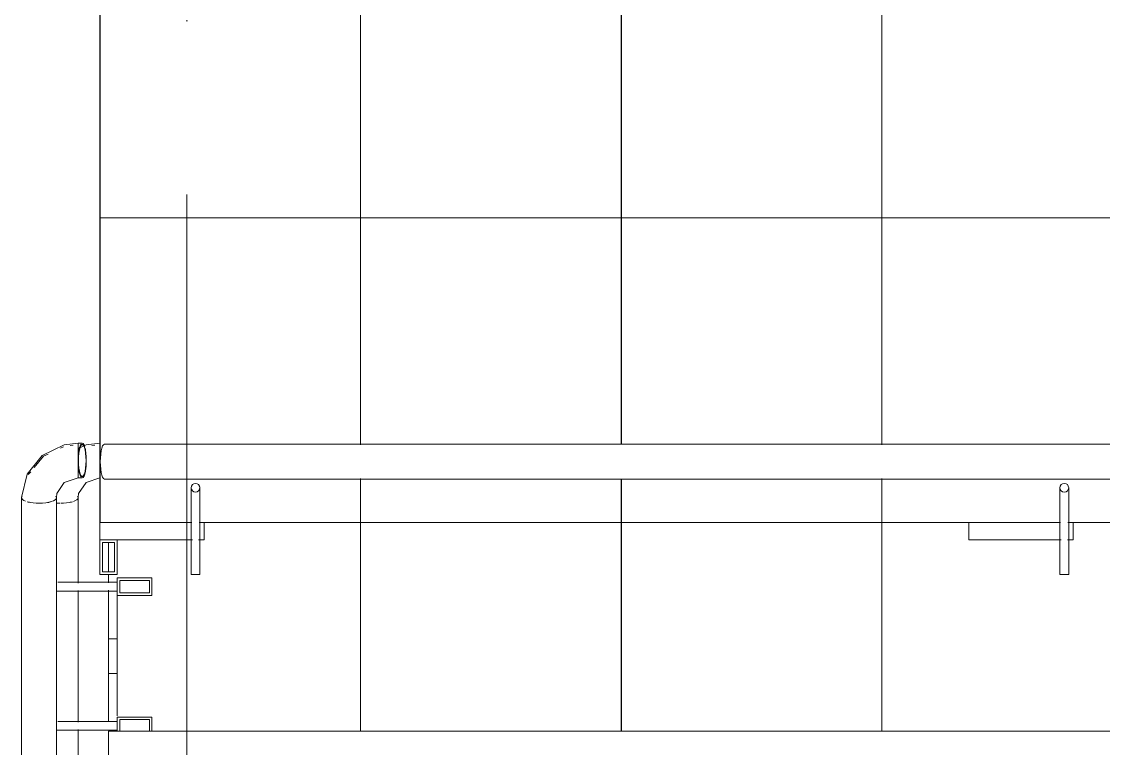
# Model space of a CAD drawing. Header units: millimetres. Extents: x -6467 to 105918, y -7090 to 92481.
# Drawn here: x 7560 to 8805, y 57021 to 57857 of the extents above; entities that cross this region are included whole.
import ezdxf

# ---------------------------------------------------------------- set-up
doc = ezdxf.new("R2010")
doc.units = ezdxf.units.MM
doc.linetypes.add('50_200_ШТРИХ_1Т_ш5_п1_п1_', pattern=[1400, 1000, -200, 0, -200])
for name, color, linetype, lineweight in [('A-FLOR', 7, 'Continuous', 9), ('Ограждение', 7, 'Continuous', 9), ('Ограждение-1', 7, 'Continuous', 20)]:
    doc.layers.add(name, color=color, linetype=linetype, lineweight=lineweight)
for name, color, linetype, lineweight, true_color in [('S-STRS-1', 7, 'Continuous', 9, 0xaaaaaa), ('S-STRS-2', 7, 'Continuous', 5, 0xbfbfbf), ('Оси-3', 7, '50_200_ШТРИХ_1Т_ш5_п1_п1_', 9, 0xaaaaaa)]:
    doc.layers.add(name, color=color, linetype=linetype, lineweight=lineweight, true_color=true_color)
pattern_1 = [(180, (7650, 58831.04), (-7e-14, -600), []), (270, (7650, 58831.04), (600, 4e-14), [])]
pattern_2 = [(180, (7650, 58831.04), (7e-14, -600), []), (270, (7650, 58831.04), (600, 4e-14), [])]

# ---------------------------------------------------------------- blocks, each defined once
blk = doc.blocks.new('О_Элемент ограждения_Обод_Труба_ГОСТ 8645-68 - О_Элемент ограждения_Обод_Труба_ГОСТ 8645-68-26169597-АИ_План этажа Радиаторы_2')
at = {"layer": 'Ограждение-1'}
for p, q in [((-20, -20), (-20, 20)), ((-20, 20), (0, 20)), ((-17, 17), (-17, -17)), ((-3, 17), (-17, 17)), ((-3, -17), (-3, 17)), ((0, 20), (0, -20)), ((0, -20), (-20, -20)), ((-17, -17), (-3, -17))]:
    blk.add_line(p, q, dxfattribs=at)
blk = doc.blocks.new('О_Полоса_Трапеция прямоугольная_Прокат_ГОСТ 103-2006 - Крепежная пластина-18996171-АИ_План этажа Радиаторы_2')
at = {"layer": 'Ограждение'}
for p, q in [((7650, 57281), (7650, 57261)), ((7770, 57261), (7770, 57281)), ((7670, 57261), (7756.5, 57261)), ((7763.5, 57261), (7770, 57261))]:
    blk.add_line(p, q, dxfattribs=at)
blk = doc.blocks.new('О_Кронштейн_Форма Г_Круг_ГОСТ 2590-2006 - О_Кронштейн_Форма Г_Круг_ГОСТ 2590-2006-18996168-АИ_План этажа Радиаторы_2')
at = {"layer": 'Ограждение'}
for p, q in [((7755, 57221), (7755, 57296)), ((7765, 57296), (7765, 57221)), ((7755, 57221), (7760, 57221)), ((7760, 57221), (7765, 57221))]:
    blk.add_line(p, q, dxfattribs=at)
at = {"layer": 'Ограждение', "flags": 128}
for points in [[(7755, 57296), (7755, 57312.4), (7755, 57320.8), (7755, 57321)], [(7765, 57321), (7765, 57314.9), (7765, 57299.6), (7765, 57296)]]:
    blk.add_lwpolyline(points, dxfattribs=at)
at = {"layer": 'Ограждение'}
for start, end in [(90, 270), (270, 90)]:
    blk.add_arc((7760, 57321), 5, start, end, dxfattribs=at)
blk = doc.blocks.new('О_Кронштейн_Форма Г_Круг_ГОСТ 2590-2006 - О_Кронштейн_Форма Г_Круг_ГОСТ 2590-2006-V98-АИ_План этажа Радиаторы_2')
at = {"layer": 'Ограждение'}
for p, q in [((7755, 57221), (7755, 57296)), ((7765, 57296), (7765, 57221)), ((7755, 57221), (7755.2, 57221)), ((7764.8, 57221), (7765, 57221))]:
    blk.add_line(p, q, dxfattribs=at)
at = {"layer": 'Ограждение', "flags": 128}
for points in [[(7755, 57296), (7755, 57312.4), (7755, 57320.8), (7755, 57321)], [(7765, 57321), (7765, 57314.9), (7765, 57299.6), (7765, 57296)]]:
    blk.add_lwpolyline(points, dxfattribs=at)
at = {"layer": 'Ограждение'}
for start, end in [(135, 225), (300, 315), (345, 30)]:
    blk.add_arc((7760, 57321), 5, start, end, dxfattribs=at)
blk = doc.blocks.new('О_Элемент поручня_Маршевый_Труба_ГОСТ 8732-78 - О_Элемент поручня_Маршевый_Труба_ГОСТ 8732-78-26169598-АИ_План этажа Радиаторы_2')
at = {"layer": 'Ограждение'}
for p, q in [((-13.2, 0), (-3902.6, 0)), ((-3902.6, -40), (-13.2, -40))]:
    blk.add_line(p, q, dxfattribs=at)
at = {"layer": 'Ограждение', "flags": 128}
for points in [[(-8.4, -20), (-8.6, -15.5), (-8.9, -11.3), (-9.5, -7.5), (-10.2, -4.4), (-11.1, -2), (-12.1, -0.5), (-13.2, 0)], [(-13.2, -40), (-12.1, -39.5), (-11.1, -38), (-10.2, -35.6), (-9.5, -32.5), (-8.9, -28.7), (-8.6, -24.5), (-8.4, -20)]]:
    blk.add_lwpolyline(points, dxfattribs=at)
blk = doc.blocks.new('О_Полоса_Трапеция прямоугольная_Прокат_ГОСТ 103-2006 - Крепежная пластина-V99-АИ_План этажа Радиаторы_2')
at = {"layer": 'Ограждение'}
for p, q in [((8650, 57281), (8650, 57261)), ((8770, 57261), (8770, 57281)), ((8650, 57261), (8756.5, 57261)), ((8763.5, 57261), (8770, 57261))]:
    blk.add_line(p, q, dxfattribs=at)
blk = doc.blocks.new('О_Элемент ограждения_Обод_Труба_ГОСТ 8645-68 - О_Элемент ограждения_Обод_Труба_ГОСТ 8645-68-V101-АИ_План этажа Радиаторы_2')
at = {"layer": 'Ограждение'}
for p, q in [((-3900, 20), (0, 20)), ((-3900, -20), (-3900, 20))]:
    blk.add_line(p, q, dxfattribs=at)
blk = doc.blocks.new('О_Кронштейн_Форма Г_Круг_ГОСТ 25901 - О_Кронштейн_Форма Г_Круг_ГОСТ 2590-2006 2-26172775-АИ_План этажа Радиаторы_2')
at = {"layer": 'Ограждение'}
for p, q in [((7624.5, 57212.1), (7670, 57212.1)), ((7670, 57202.1), (7624.4, 57202.1))]:
    blk.add_line(p, q, dxfattribs=at)
blk = doc.blocks.new('О_Кронштейн_Форма Г_Круг_ГОСТ 25901 - О_Кронштейн_Форма Г_Круг_ГОСТ 2590-2006 2-V109-АИ_План этажа Радиаторы_2')
at = {"layer": 'Ограждение'}
for p, q in [((7601.5, 57212.1), (7605, 57212.1)), ((7605, 57212.1), (7670, 57212.1)), ((7670, 57207.1), (7670, 57212.1)), ((7670, 57202.1), (7670, 57207.1)), ((7605, 57202.1), (7600, 57202.1)), ((7670, 57202.1), (7605, 57202.1))]:
    blk.add_line(p, q, dxfattribs=at)
blk = doc.blocks.new('О_Кронштейн_Форма Г_Круг_ГОСТ 25901 - О_Кронштейн_Форма Г_Круг_ГОСТ 2590-2006 2-V110-АИ_План этажа Радиаторы_2')
at = {"layer": 'Ограждение'}
for p, q in [((7624.9, 57052.1), (7670, 57052.1)), ((7670, 57042.1), (7624.9, 57042.1))]:
    blk.add_line(p, q, dxfattribs=at)
blk = doc.blocks.new('О_Кронштейн_Форма Г_Круг_ГОСТ 25901 - О_Кронштейн_Форма Г_Круг_ГОСТ 2590-2006 2-V111-АИ_План этажа Радиаторы_2')
at = {"layer": 'Ограждение'}
for p, q in [((7601.5, 57052.1), (7605, 57052.1)), ((7605, 57052.1), (7670, 57052.1)), ((7605, 57042.1), (7599.8, 57042.1)), ((7670, 57042.1), (7605, 57042.1))]:
    blk.add_line(p, q, dxfattribs=at)
blk = doc.blocks.new('О_Элемент ограждения_Обод_Труба_ГОСТ 1 - О_Элемент ограждения_Обод_Труба_ГОСТ 8645-68 2-26128296-АИ_План этажа Радиаторы_2')
at = {"layer": 'Ограждение-1'}
for p, q in [((-180, 20), (-160, 20)), ((-180, -20), (-180, 20)), ((-177, 17), (-177, -17)), ((-163, 17), (-177, 17)), ((-163, -17), (-163, 17)), ((-160, 20), (-160, -20)), ((-20, -20), (-20, 20)), ((-20, 20), (-3.9, 20)), ((-17, 17), (-17, -17)), ((-3.9, 17), (-17, 17)), ((-174.8, -20), (-180, -20)), ((-177, -17), (-163, -17)), ((-160, -20), (-165.2, -20)), ((-3.9, -20), (-20, -20)), ((-17, -17), (-3.9, -17))]:
    blk.add_line(p, q, dxfattribs=at)
blk = doc.blocks.new('О_Полоса_Трапеция прямоугольная_Прокат_ГОСТ 1 - Крепежная пластина 2-26172129-АИ_План этажа Радиаторы_2')
at = {"layer": 'Ограждение'}
for p, q in [((7670, 57147.1), (7660, 57147.1)), ((7670, 57058.3), (7670, 57147.1))]:
    blk.add_line(p, q, dxfattribs=at)
blk = doc.blocks.new('О_Элемент поручня_Маршевый_Труба_ГОСТ 1 - О_Элемент поручня_Маршевый_Труба_ГОСТ 8732-78 2-26200901-АИ_План этажа Радиаторы_2')
at = {"layer": 'Ограждение'}
for p, q in [((-371.3, 0), (-6.4, 0)), ((-6.4, -40), (-371.3, -40))]:
    blk.add_line(p, q, dxfattribs=at)
for centre, start_param, end_param in [((-371.3, -20), 0, 0.224399), ((-371.3, -20), 4.712389, 6.283185), ((-6.4, -20), 4.712389, 6.283185), ((-371.3, -20), 4.039191, 4.712389), ((-6.4, -20), 4.48799, 4.712389), ((-371.3, -20), 3.141593, 3.814791), ((-6.4, -20), 4.26359, 4.449653), ((-371.3, -20), 2.879793, 3.141593), ((-6.4, -20), 3.141593, 3.590392)]:
    blk.add_ellipse(centre, major_axis=(0, 20), ratio=0.322266, start_param=start_param, end_param=end_param, dxfattribs=at)
blk = doc.blocks.new('О_Элемент поручня_Маршевый_Труба_ГОСТ 1 - О_Элемент поручня_Маршевый_Труба_ГОСТ 8732-78 2-26200902-АИ_План этажа Радиаторы_2')
at = {"layer": 'Ограждение'}
for p, q in [((-371.3, 0), (-273, 0)), ((-264.6, 0), (-113, 0)), ((-104.6, 0), (-6.4, 0))]:
    blk.add_line(p, q, dxfattribs=at)
for centre, start_param, end_param in [((-371.3, -20), 0, 0.261799), ((-371.3, -20), 5.834386, 6.283185), ((-371.3, -20), 4.712389, 5.385587), ((-6.4, -20), 4.712389, 6.283185), ((-371.3, -20), 4.45951, 4.653842), ((-6.4, -20), 4.48799, 4.712389)]:
    blk.add_ellipse(centre, major_axis=(0, 20), ratio=0.322266, start_param=start_param, end_param=end_param, dxfattribs=at)
blk = doc.blocks.new('О_Полоса_Трапеция прямоугольная_Прокат_ГОСТ 1 - Крепежная пластина 2-V112-АИ_План этажа Радиаторы_2')
at = {"layer": 'Ограждение'}
for p, q in [((7670, 57107.1), (7670, 57197.1)), ((7660, 57107.1), (7670, 57107.1))]:
    blk.add_line(p, q, dxfattribs=at)
blk = doc.blocks.new('О_Элемент поручня_Загиб_Труба_ГОСТ 1 - О_Элемент поручня_Загиб_Труба_ГОСТ 8732-78 2-V114-АИ_План этажа Радиаторы_2')
at = {"layer": 'Ограждение'}
for p, q in [((7604.6, 57366.3), (7608.1, 57367.9)), ((7615.9, 57369.6), (7619.4, 57370)), ((7625, 57371.1), (7625, 57372.1)), ((7625, 57345.7), (7625, 57371.1)), ((7625, 57341), (7625, 57345.7)), ((7567.7, 57336), (7570.5, 57339.4)), ((7625, 57337.1), (7625, 57341)), ((7625, 57332.2), (7625, 57337.1)), ((7625, 57336.8), (7625, 57334.7)), ((7625, 57333.7), (7625, 57333.7))]:
    blk.add_line(p, q, dxfattribs=at)
at = {"layer": 'Ограждение', "flags": 128}
for points in [[(7560, 57309.6), (7566.2, 57336.4), (7583.7, 57357.9), (7609.1, 57370.3), (7625, 57372.2)], [(7574.6, 57344.4), (7585.2, 57357.2), (7590.6, 57359.7)], [(7625, 57332.2), (7609.1, 57327), (7600.5, 57314.2), (7600, 57309.6)]]:
    blk.add_lwpolyline(points, dxfattribs=at)
at = {"layer": 'Ограждение'}
for start_param, end_param in [(2.879793, 3.141593), (3.975256, 4.128787), (4.712389, 6.283185), (0, 0.261799)]:
    blk.add_ellipse((7580, 57309.6), major_axis=(20, 0), ratio=0.322266, start_param=start_param, end_param=end_param, dxfattribs=at)
blk = doc.blocks.new('О_Элемент поручня_Загиб_Труба_ГОСТ 1 - О_Элемент поручня_Загиб_Труба_ГОСТ 8732-78 2-V115-АИ_План этажа Радиаторы_2')
at = {"layer": 'Ограждение'}
for p, q in [((7640.9, 57369.6), (7644.4, 57370)), ((7650, 57371.1), (7650, 57372.1)), ((7650, 57345.7), (7650, 57371.1)), ((7650, 57341), (7650, 57345.7)), ((7650, 57337.1), (7650, 57341)), ((7650, 57332.2), (7650, 57337.1)), ((7650, 57336.8), (7650, 57334.7)), ((7650, 57333.7), (7650, 57333.7))]:
    blk.add_line(p, q, dxfattribs=at)
at = {"layer": 'Ограждение', "flags": 128}
for points in [[(7625.9, 57366.3), (7634.1, 57370.3), (7650, 57372.2)], [(7650, 57332.2), (7634.1, 57327), (7625.5, 57314.2), (7625, 57309.6)]]:
    blk.add_lwpolyline(points, dxfattribs=at)
at = {"layer": 'Ограждение'}
for start_param, end_param in [(5.295991, 5.449522), (5.546052, 5.759587), (0, 0.261799), (4.45951, 4.653842)]:
    blk.add_ellipse((7605, 57309.6), major_axis=(20, 0), ratio=0.322266, start_param=start_param, end_param=end_param, dxfattribs=at)
blk = doc.blocks.new('О_Элемент поручня_Площадочный_Одноуровневый_ГОСТ 1 - О_Элемент поручня_Площадочный_Одноуровневый_ГОСТ 8732-78 2-26200903-АИ_План этажа Радиаторы_2')
at = {"layer": 'Ограждение'}
for p, q in [((4.7, 0), (0, 0)), ((0, 0), (0, -0.7)), ((0, -5.9), (0, -5.9)), ((0, -10), (0, -13.2)), ((0, -27.9), (0, -30)), ((0, -37.9), (0, -36)), ((0, -37.9), (0, -36)), ((0, -39.3), (0, -40)), ((0, -40), (4.7, -40))]:
    blk.add_line(p, q, dxfattribs=at)
at = {"layer": 'Ограждение', "flags": 128}
for points in [[(0, -20), (0.1, -15.5), (0.5, -11.3), (1, -7.5), (1.8, -4.4), (2.7, -2), (3.7, -0.5), (4.7, 0)], [(9.1, -20), (9, -15.6), (8.6, -11.4), (8, -7.7), (7.2, -4.8), (6.3, -2.7), (5.2, -1.6), (4.2, -1.6), (3.2, -2.7), (2.2, -4.8), (1.5, -7.7), (0.9, -11.4), (0.5, -15.6), (0.4, -20)], [(4.7, 0), (5.8, -0.5), (6.8, -2), (7.7, -4.4)], [(8, -5.8), (8.4, -7.5), (9, -11.3), (9.3, -15.5), (9.4, -20)], [(4.7, -40), (3.7, -39.5), (2.7, -38), (1.8, -35.6), (1, -32.5), (0.5, -28.7), (0.1, -24.5), (0, -20)], [(0.4, -20), (0.5, -24.4), (0.9, -28.6), (1.5, -32.3), (2.2, -35.2), (3.2, -37.3), (4.2, -38.4), (5.2, -38.4), (6.3, -37.3), (7.2, -35.2), (8, -32.3), (8.6, -28.6), (9, -24.4), (9.1, -20)], [(9.4, -20), (9.3, -24.5), (9.1, -27.9)], [(9, -28.7), (8.4, -32.5), (7.7, -35.6), (6.8, -38), (5.8, -39.5), (4.7, -40)]]:
    blk.add_lwpolyline(points, dxfattribs=at)
blk = doc.blocks.new('О_Элемент поручня_Площадочный_Одноуровневый_ГОСТ 1 - О_Элемент поручня_Площадочный_Одноуровневый_ГОСТ 8732-78 2-26200904-АИ_План этажа Радиаторы_2')
at = {"layer": 'Ограждение'}
for p, q in [((4.7, 0), (0, 0)), ((0, -40), (4.7, -40))]:
    blk.add_line(p, q, dxfattribs=at)
at = {"layer": 'Ограждение', "flags": 128}
for points in [[(1.4, -5.8), (1.8, -4.4), (2.7, -2), (3.7, -0.5), (4.7, 0)], [(6.3, -2.7), (5.2, -1.6), (4.2, -1.6), (3.2, -2.7), (2.2, -4.8), (1.9, -5.8)], [(4.7, 0), (5.8, -0.5), (6.8, -2)]]:
    blk.add_lwpolyline(points, dxfattribs=at)

msp = doc.modelspace()

# ---------------------------------------------------------------- hatches: boundary and pattern name
at = {"layer": 'S-STRS-2'}
h = msp.add_hatch(dxfattribs=at)
h.set_pattern_fill('FP_23', color=256, style=0, pattern_type=2)
h.set_pattern_definition(pattern_2)
h.paths.add_polyline_path([(7764.8, 57281), (7950, 57281), (7950, 57331), (7653.2, 57333), (7650.9, 57344.3), (7651.6, 57363.5), (7655.7, 57371), (7950, 57371), (7950, 58721), (7650, 58721), (7650, 57281), (7755.2, 57281), (7756.5, 57296), (7764.8, 57296)])
h.paths.add_polyline_path([(7760, 57305), (7755.7, 57307.3), (7756.6, 57310.9), (7764.3, 57307.3), (7762.5, 57305.1), (7760.2, 57305)])
h.paths.add_polyline_path([(7760, 57316), (7757.5, 57316.7), (7758.4, 57325.4), (7762.5, 57325.4), (7763.5, 57318.8), (7760.3, 57316.3)])
h.paths.add_polyline_path([(7811.5, 58761), (7950, 58761), (7950, 58831), (7650, 58831), (7650, 58761)])
h = msp.add_hatch(dxfattribs=at)
h.set_pattern_fill('FP_22', color=256, style=0, pattern_type=2)
h.set_pattern_definition(pattern_1)
h.paths.add_polyline_path([(7950, 57281), (8250, 57281), (8250, 57331), (7950, 57331)])
h.paths.add_polyline_path([(8250, 57371), (8250, 58721), (7950, 58721), (7950, 57371), (8226.7, 57371)])
h.paths.add_polyline_path([(7950, 58761), (8250, 58761), (8250, 58831), (7950, 58831), (7950, 58818.1)])
h = msp.add_hatch(dxfattribs=at)
h.set_pattern_fill('FP_22', color=256, style=0, pattern_type=2)
h.set_pattern_definition(pattern_1)
h.paths.add_polyline_path([(8260, 57281), (8550, 57281), (8550, 57331), (8250, 57331), (8250, 57281)])
h.paths.add_polyline_path([(8550, 57371), (8550, 58721), (8250, 58721), (8250, 57371), (8267.7, 57371)])
h.paths.add_polyline_path([(8550, 58761), (8550, 58831), (8250, 58831), (8250, 58761)])
h = msp.add_hatch(dxfattribs=at)
h.set_pattern_fill('FP_23', color=256, style=0, pattern_type=2)
h.set_pattern_definition(pattern_2)
h.paths.add_polyline_path([(8755.2, 57281), (8756.5, 57296), (8764.8, 57296), (8764.8, 57281), (8850, 57281), (8850, 57331), (8550, 57331), (8550, 57281), (8642, 57281)])
h.paths.add_polyline_path([(8760, 57305), (8755.7, 57307.3), (8756.6, 57310.9), (8764.3, 57307.3), (8762.5, 57305.1), (8761.3, 57305.1)])
h.paths.add_polyline_path([(8760, 57316), (8757.5, 57316.7), (8757.9, 57325.2), (8762.5, 57325.4), (8763.5, 57318.8), (8760.9, 57316.7)])
h.paths.add_polyline_path([(8642, 57371), (8850, 57371), (8850, 58721), (8550, 58721), (8550, 57371)])
h.paths.add_polyline_path([(8850, 58761), (8850, 58831), (8550, 58831), (8550, 58761)])
h = msp.add_hatch(dxfattribs=at)
h.set_pattern_fill('FP_22', color=256, style=0, pattern_type=2)
h.set_pattern_definition(pattern_1)
h.paths.add_polyline_path([(7780, 56981), (7950, 56981), (7950, 57001), (7780, 57001)])
h.paths.add_polyline_path([(7811.5, 57041), (7950, 57041), (7950, 57281), (7770, 57281), (7770, 57261), (7764.8, 57261), (7763.5, 57221), (7755.2, 57221), (7755.2, 57261), (7670, 57261), (7670, 57221), (7660, 57221), (7660, 57211.9), (7670, 57214.1), (7670, 57217.1), (7710, 57217.1), (7710, 57197.1), (7670, 57197.1), (7670, 57057.1), (7710, 57057.1), (7710, 57041)])
h.paths.add_polyline_path([(7673, 57041), (7707, 57041), (7707, 57054.1), (7673, 57054.1)])
h.paths.add_polyline_path([(7670, 57041), (7668.7, 57042.3), (7668.7, 57041)])
h.paths.add_polyline_path([(7673, 57200.1), (7707, 57200.1), (7707, 57214.1), (7673, 57214.1)])
h.paths.add_polyline_path([(7667, 57224), (7667, 57258), (7660, 57258), (7660, 57224)])
h = msp.add_hatch(dxfattribs=at)
h.set_pattern_fill('FP_22', color=256, style=0, pattern_type=2)
h.set_pattern_definition(pattern_1)
h.paths.add_polyline_path([(7950, 56981), (8250, 56981), (8250, 57001), (7950, 57001)])
h.paths.add_polyline_path([(8226.7, 57041), (8250, 57041), (8250, 57281), (7950, 57281), (7950, 57041)])
h = msp.add_hatch(dxfattribs=at)
h.set_pattern_fill('FP_22', color=256, style=0, pattern_type=2)
h.set_pattern_definition(pattern_1)
h.paths.add_polyline_path([(8550, 56981), (8550, 57001), (8250, 57001), (8250, 56981)])
h.paths.add_polyline_path([(8250, 57041), (8550, 57041), (8550, 57281), (8250, 57281), (8250, 57058.3)])
h = msp.add_hatch(dxfattribs=at)
h.set_pattern_fill('FP_22', color=256, style=0, pattern_type=2)
h.set_pattern_definition(pattern_1)
h.paths.add_polyline_path([(8640, 56981), (8640, 57001), (8550, 57001), (8550, 56981)])
h.paths.add_polyline_path([(8760, 56981), (8850, 56981), (8850, 57001), (8760, 57001)])
h.paths.add_polyline_path([(8550, 57041), (8850, 57041), (8850, 57281), (8770, 57281), (8770, 57261), (8764.8, 57261), (8763.5, 57221), (8755.2, 57221), (8755.2, 57261), (8650, 57261), (8650, 57281), (8550, 57281), (8550, 57058.3)])

# ---------------------------------------------------------------- linework, layer by layer
at = {"layer": 'A-FLOR'}
for p, q in [((7660, 57224), (7660, 57258)), ((7660, 57211.4), (7660, 57221)), ((7660, 57051.4), (7660, 57202.9))]:
    msp.add_line(p, q, dxfattribs=at)
at = {"layer": 'S-STRS-1'}
for p, q in [((7650, 58721), (7650, 57371.1)), ((7650, 58721), (7650, 57371.1)), ((7950, 58721), (7950, 57370.5)), ((7950, 58721), (7950, 57370.5)), ((8250, 58721), (8250, 57370.7)), ((8250, 58721), (8250, 57370.7)), ((8550, 58721), (8550, 57370.5)), ((8550, 58721), (8550, 57370.5)), ((7650, 57336.8), (7650, 57281)), ((7650, 57336.8), (7650, 57281)), ((7950, 57331.5), (7950, 57281)), ((7950, 57331.5), (7950, 57281)), ((8250, 57331.3), (8250, 57281)), ((8250, 57331.3), (8250, 57281)), ((8550, 57331.5), (8550, 57281)), ((8550, 57331.5), (8550, 57281)), ((7650, 57281), (7755.7, 57281)), ((7764.2, 57281), (7950, 57281)), ((7950, 57281), (7950, 57041)), ((7950, 57281), (7950, 57041)), ((7950, 57281), (8250, 57281)), ((8250, 57281), (8250, 57041)), ((8250, 57281), (8250, 57041)), ((8250, 57281), (8550, 57281)), ((8550, 57281), (8550, 57041)), ((8550, 57281), (8550, 57041)), ((8550, 57281), (8755.7, 57281)), ((8764.2, 57281), (8850, 57281))]:
    msp.add_line(p, q, dxfattribs=at)
at = {"layer": 'Оси-3'}
msp.add_line((7750, 52458), (7750, 91281), dxfattribs=at)

# ---------------------------------------------------------------- block references
at = {"layer": 'Ограждение'}
for name, p in [('О_Элемент поручня_Загиб_Труба_ГОСТ 1 - О_Элемент поручня_Загиб_Труба_ГОСТ 8732-78 2-V114-АИ_План этажа Радиаторы_2', (0, 0)), ('О_Элемент поручня_Загиб_Труба_ГОСТ 1 - О_Элемент поручня_Загиб_Труба_ГОСТ 8732-78 2-V115-АИ_План этажа Радиаторы_2', (0, 0)), ('О_Элемент поручня_Площадочный_Одноуровневый_ГОСТ 1 - О_Элемент поручня_Площадочный_Одноуровневый_ГОСТ 8732-78 2-26200903-АИ_План этажа Радиаторы_2', (7625, 57372.2)), ('О_Элемент поручня_Площадочный_Одноуровневый_ГОСТ 1 - О_Элемент поручня_Площадочный_Одноуровневый_ГОСТ 8732-78 2-26200904-АИ_План этажа Радиаторы_2', (7625, 57372.2)), ('О_Кронштейн_Форма Г_Круг_ГОСТ 2590-2006 - О_Кронштейн_Форма Г_Круг_ГОСТ 2590-2006-V98-АИ_План этажа Радиаторы_2', (0, 0)), ('О_Кронштейн_Форма Г_Круг_ГОСТ 2590-2006 - О_Кронштейн_Форма Г_Круг_ГОСТ 2590-2006-18996168-АИ_План этажа Радиаторы_2', (0, 0)), ('О_Кронштейн_Форма Г_Круг_ГОСТ 2590-2006 - О_Кронштейн_Форма Г_Круг_ГОСТ 2590-2006-18996168-АИ_План этажа Радиаторы_2', (1000, 0)), ('О_Полоса_Трапеция прямоугольная_Прокат_ГОСТ 103-2006 - Крепежная пластина-18996171-АИ_План этажа Радиаторы_2', (0, 0)), ('О_Полоса_Трапеция прямоугольная_Прокат_ГОСТ 103-2006 - Крепежная пластина-V99-АИ_План этажа Радиаторы_2', (0, 0)), ('О_Кронштейн_Форма Г_Круг_ГОСТ 25901 - О_Кронштейн_Форма Г_Круг_ГОСТ 2590-2006 2-V109-АИ_План этажа Радиаторы_2', (0, 0)), ('О_Кронштейн_Форма Г_Круг_ГОСТ 25901 - О_Кронштейн_Форма Г_Круг_ГОСТ 2590-2006 2-26172775-АИ_План этажа Радиаторы_2', (0, 0)), ('О_Полоса_Трапеция прямоугольная_Прокат_ГОСТ 1 - Крепежная пластина 2-V112-АИ_План этажа Радиаторы_2', (0, 0)), ('О_Полоса_Трапеция прямоугольная_Прокат_ГОСТ 1 - Крепежная пластина 2-26172129-АИ_План этажа Радиаторы_2', (0, 0)), ('О_Кронштейн_Форма Г_Круг_ГОСТ 25901 - О_Кронштейн_Форма Г_Круг_ГОСТ 2590-2006 2-V111-АИ_План этажа Радиаторы_2', (0, 0)), ('О_Кронштейн_Форма Г_Круг_ГОСТ 25901 - О_Кронштейн_Форма Г_Круг_ГОСТ 2590-2006 2-V110-АИ_План этажа Радиаторы_2', (0, 0)), ('О_Элемент ограждения_Обод_Труба_ГОСТ 8645-68 - О_Элемент ограждения_Обод_Труба_ГОСТ 8645-68-V101-АИ_План этажа Радиаторы_2', (11560, 57021))]:
    msp.add_blockref(name, p, dxfattribs=at)
for name, p, rotation in [('О_Элемент поручня_Маршевый_Труба_ГОСТ 8732-78 - О_Элемент поручня_Маршевый_Труба_ГОСТ 8732-78-26169598-АИ_План этажа Радиаторы_2', (7642.1, 57331), 180), ('О_Элемент поручня_Маршевый_Труба_ГОСТ 1 - О_Элемент поручня_Маршевый_Труба_ГОСТ 8732-78 2-26200901-АИ_План этажа Радиаторы_2', (7600, 56938.2), 270.0000000000002), ('О_Элемент поручня_Маршевый_Труба_ГОСТ 1 - О_Элемент поручня_Маршевый_Труба_ГОСТ 8732-78 2-26200902-АИ_План этажа Радиаторы_2', (7625, 56938.2), 270.0000000000002), ('О_Элемент ограждения_Обод_Труба_ГОСТ 8645-68 - О_Элемент ограждения_Обод_Труба_ГОСТ 8645-68-26169597-АИ_План этажа Радиаторы_2', (7650, 57241), 180), ('О_Элемент ограждения_Обод_Труба_ГОСТ 1 - О_Элемент ограждения_Обод_Труба_ГОСТ 8645-68 2-26128296-АИ_План этажа Радиаторы_2', (7690, 57037.1), 270.0000000000002)]:
    msp.add_blockref(name, p, dxfattribs=dict(at, rotation=rotation))

doc.saveas('drawing.dxf')
